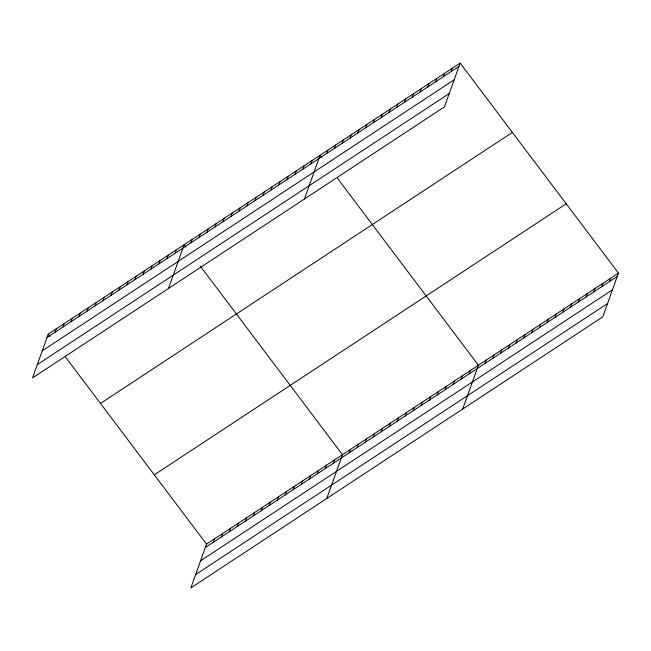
<?xml version="1.0" encoding="UTF-8"?>
<svg xmlns="http://www.w3.org/2000/svg" width="651" height="651" viewBox="0 0 651 651"><rect width="100%" height="100%" fill="white"/><g stroke="black" fill="none" stroke-linecap="round" stroke-linejoin="round"><path stroke-width="0.98" d="M460.135 63.09L48.223 334.134L32.55 377.914L444.462 106.87L460.135 63.09L618.45 273.086L602.777 316.866L190.865 587.91L206.538 544.13L618.45 273.086M55.018 332.238L56.222 328.869M63.009 326.973L64.213 323.612M71.008 321.716L72.212 318.347M79.007 316.451L80.211 313.09M86.998 311.194L88.202 307.825M94.997 305.929L96.202 302.569M102.988 300.664L104.193 297.304M110.987 295.408L112.192 292.039M118.987 290.143L120.191 286.782M126.978 284.886L128.182 281.517M134.977 279.621L136.181 276.26M142.968 274.364L144.172 270.995M150.967 269.099L152.171 265.738M158.966 263.842L160.17 260.473M166.957 258.577L168.161 255.216M174.956 253.312L176.161 249.951M168.479 288.466L184.152 244.686L185.893 246.998M190.946 242.79L192.151 239.43M198.946 237.534L200.15 234.165M206.937 232.269L208.141 228.908M214.936 227.012L216.14 223.643M222.927 221.747L224.131 218.386M230.926 216.482L232.13 213.121M238.925 211.225L240.129 207.856M246.916 205.96L248.121 202.599M254.915 200.703L256.12 197.334M262.906 195.438L264.111 192.078M270.906 190.182L272.11 186.813M278.905 184.917L280.109 181.556M286.896 179.652L288.1 176.291M294.895 174.395L296.099 171.034M302.886 169.13L304.09 165.769M310.885 163.873L312.089 160.504M304.408 199.027L320.089 155.247L321.83 157.558M326.664 153.49L327.868 150.129M334.443 148.371L335.647 145.01M342.223 143.253L343.427 139.884M350.002 138.134L351.206 134.765M357.781 133.007L358.986 129.647M213.333 542.234L214.537 538.873M365.561 127.889L366.765 124.528M221.324 536.969L222.528 533.608M373.34 122.77L374.553 119.41M229.323 531.712L230.527 528.343M381.128 117.652L382.332 114.291M237.322 526.447L238.526 523.087M388.907 112.533L390.112 109.165M245.313 521.191L246.517 517.822M396.687 107.415L397.891 104.046M253.312 515.926L254.517 512.565M404.466 102.297L405.671 98.928M261.303 510.669L262.508 507.3M412.246 97.17L413.45 93.809M269.302 505.404L270.507 502.043M420.025 92.051L421.23 88.691M277.302 500.139L278.506 496.778M427.805 86.933L429.009 83.572M285.293 494.882L286.497 491.521M435.592 81.814L436.797 78.454M293.292 489.617L294.496 486.256M443.372 76.696L444.576 73.327M301.283 484.36L302.487 480.991M451.151 71.577L452.355 68.209M309.282 479.095L310.486 475.735M317.281 473.838L318.485 470.47M325.272 468.574L326.476 465.213M333.271 463.317L334.476 459.948M326.794 498.463L342.467 454.691L200.41 266.251M349.261 452.787L350.466 449.426M357.261 447.53L358.465 444.161M365.252 442.265L366.456 438.904M373.251 437.008L374.455 433.639M381.242 431.743L382.446 428.382M389.241 426.486L390.445 423.117M397.24 421.221L398.445 417.861M405.231 415.956L406.436 412.596M413.23 410.7L414.435 407.331M421.221 405.435L422.426 402.074M429.221 400.178L430.425 396.809M437.22 394.913L438.424 391.552M445.211 389.656L446.415 386.287M453.21 384.391L454.414 381.03M461.201 379.134L462.405 375.765M469.2 373.869L470.404 370.509M462.723 409.023L478.404 365.244L337.503 178.341M484.979 363.486L486.183 360.125M492.758 358.367L493.963 355.007M500.538 353.249L501.742 349.888M508.317 348.13L509.521 344.761M516.097 343.012L517.301 339.643M523.876 337.885L525.08 334.524M531.664 332.767L532.868 329.406M539.443 327.648L540.647 324.288M547.222 322.53L548.427 319.169M555.002 317.411L556.206 314.042M562.781 312.293L563.986 308.924M570.561 307.174L571.765 303.805M578.34 302.048L579.545 298.687M586.12 296.929L587.324 293.568M593.907 291.811L595.112 288.45M601.687 286.692L602.891 283.331M609.466 281.574L610.671 278.205M47.018 337.495L458.931 66.459M42.242 350.832L454.154 79.788M37.327 364.576L449.239 93.532M100.466 403.433L512.378 132.389M154.295 474.831L566.207 203.787M205.334 547.499L617.246 276.455M200.557 560.828L612.469 289.793M195.642 574.573L607.554 303.529M48.223 334.134L49.964 336.445M65.637 357.236L206.538 544.13"/></g></svg>
